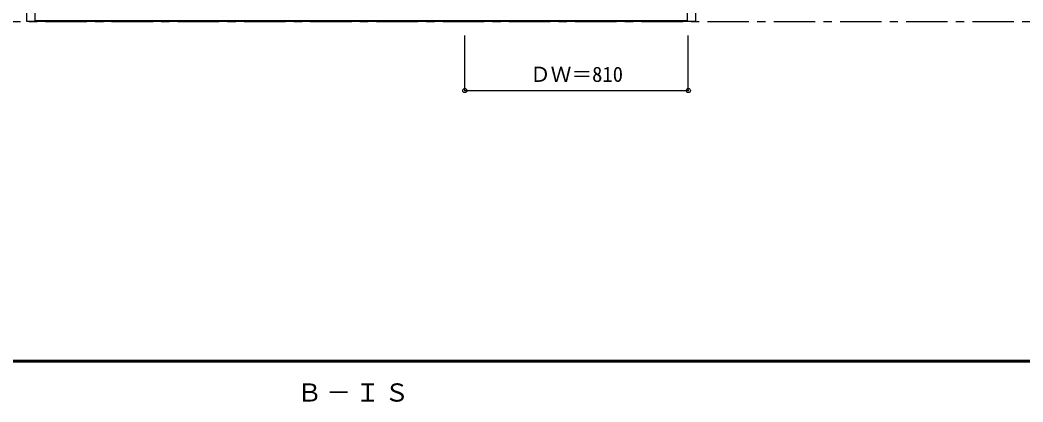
# Model space of a CAD drawing. Units: millimetres, scale not verified. Extents: x -6000 to 5700, y -4307 to 4260.
# Drawn here: x -3902 to -267, y 40 to 1424 of the extents above; entities that cross this region are included whole.
import ezdxf
from ezdxf.enums import TextEntityAlignment as Align

# ---------------------------------------------------------------- set-up
doc = ezdxf.new("R2010")
doc.units = ezdxf.units.MM
doc.header["$LTSCALE"] = 30
doc.header["$PDMODE"] = 32
doc.header["$PDSIZE"] = 15
doc.linetypes.add('CHAIN1', pattern=[8, 5, -1, 1, -1])
for name, color, linetype in [('0-1_通り芯', 7, 'CHAIN1'), ('0-4_枠', 3, 'Continuous'), ('0-A_文字', 7, 'Continuous'), ('0-B_寸法', 4, 'Continuous'), ('F-1_枠', 6, 'Continuous')]:
    doc.layers.add(name, color=color, linetype=linetype)
doc.styles.add('ＭＳ ゴシック', font='')
doc.styles.get('ＭＳ ゴシック').set_extended_font_data('MS Gothic')

msp = doc.modelspace()

# ---------------------------------------------------------------- linework, layer by layer
at = {"layer": '0-1_通り芯'}
msp.add_line((-5490, 1418), (5690, 1418), dxfattribs=at)
at = {"layer": '0-4_枠'}
for p, q in [((-3847, 1418), (-3847, 3453)), ((-1483, 1418), (-1483, 3453)), ((-1453, 1418), (-1453, 3453)), ((-1483, 1421), (-3847, 1421)), ((-1483, 1418), (-3847, 1418)), ((-2290, 1418), (-2260, 1418)), ((-1453, 1418), (-1483, 1418))]:
    msp.add_line(p, q, dxfattribs=at)
msp.add_lwpolyline([(-3847, 1418), (-3877, 1418), (-3877, 3453)], dxfattribs=at)
at = {"layer": '0-B_寸法'}
for p, q in [((-2290, 1168), (-2290, 1368)), ((-1480, 1168), (-1480, 1368)), ((-2290, 1168), (-1480, 1168))]:
    msp.add_line(p, q, dxfattribs=at)
at = {"layer": '0-B_寸法', "color": 7}
for p in [(-2290, 1168), (-1480, 1168)]:
    msp.add_point(p, dxfattribs=at)
at = {"layer": 'F-1_枠'}
for p, q in [((-6000, 190.5), (5700, 190.5)), ((-6000, 187.5), (5700, 187.5)), ((-6000, 184.5), (5700, 184.5))]:
    msp.add_line(p, q, dxfattribs=at)

# ---------------------------------------------------------------- texts
at = {"layer": '0-A_文字', "insert": (-2897.5, 39.5), "char_height": 65.98, "attachment_point": 7, "style": 'ＭＳ ゴシック'}
msp.add_mtext('\\T1.17;Ｂ－ＩＳ', dxfattribs=at)
at = {"layer": '0-B_寸法', "color": 7, "style": 'ＭＳ ゴシック'}
msp.add_text('ＤＷ＝810', height=54.99, dxfattribs=at).set_placement((-2053.75, 1183), align=Align.BOTTOM_LEFT)

doc.saveas('drawing.dxf')
